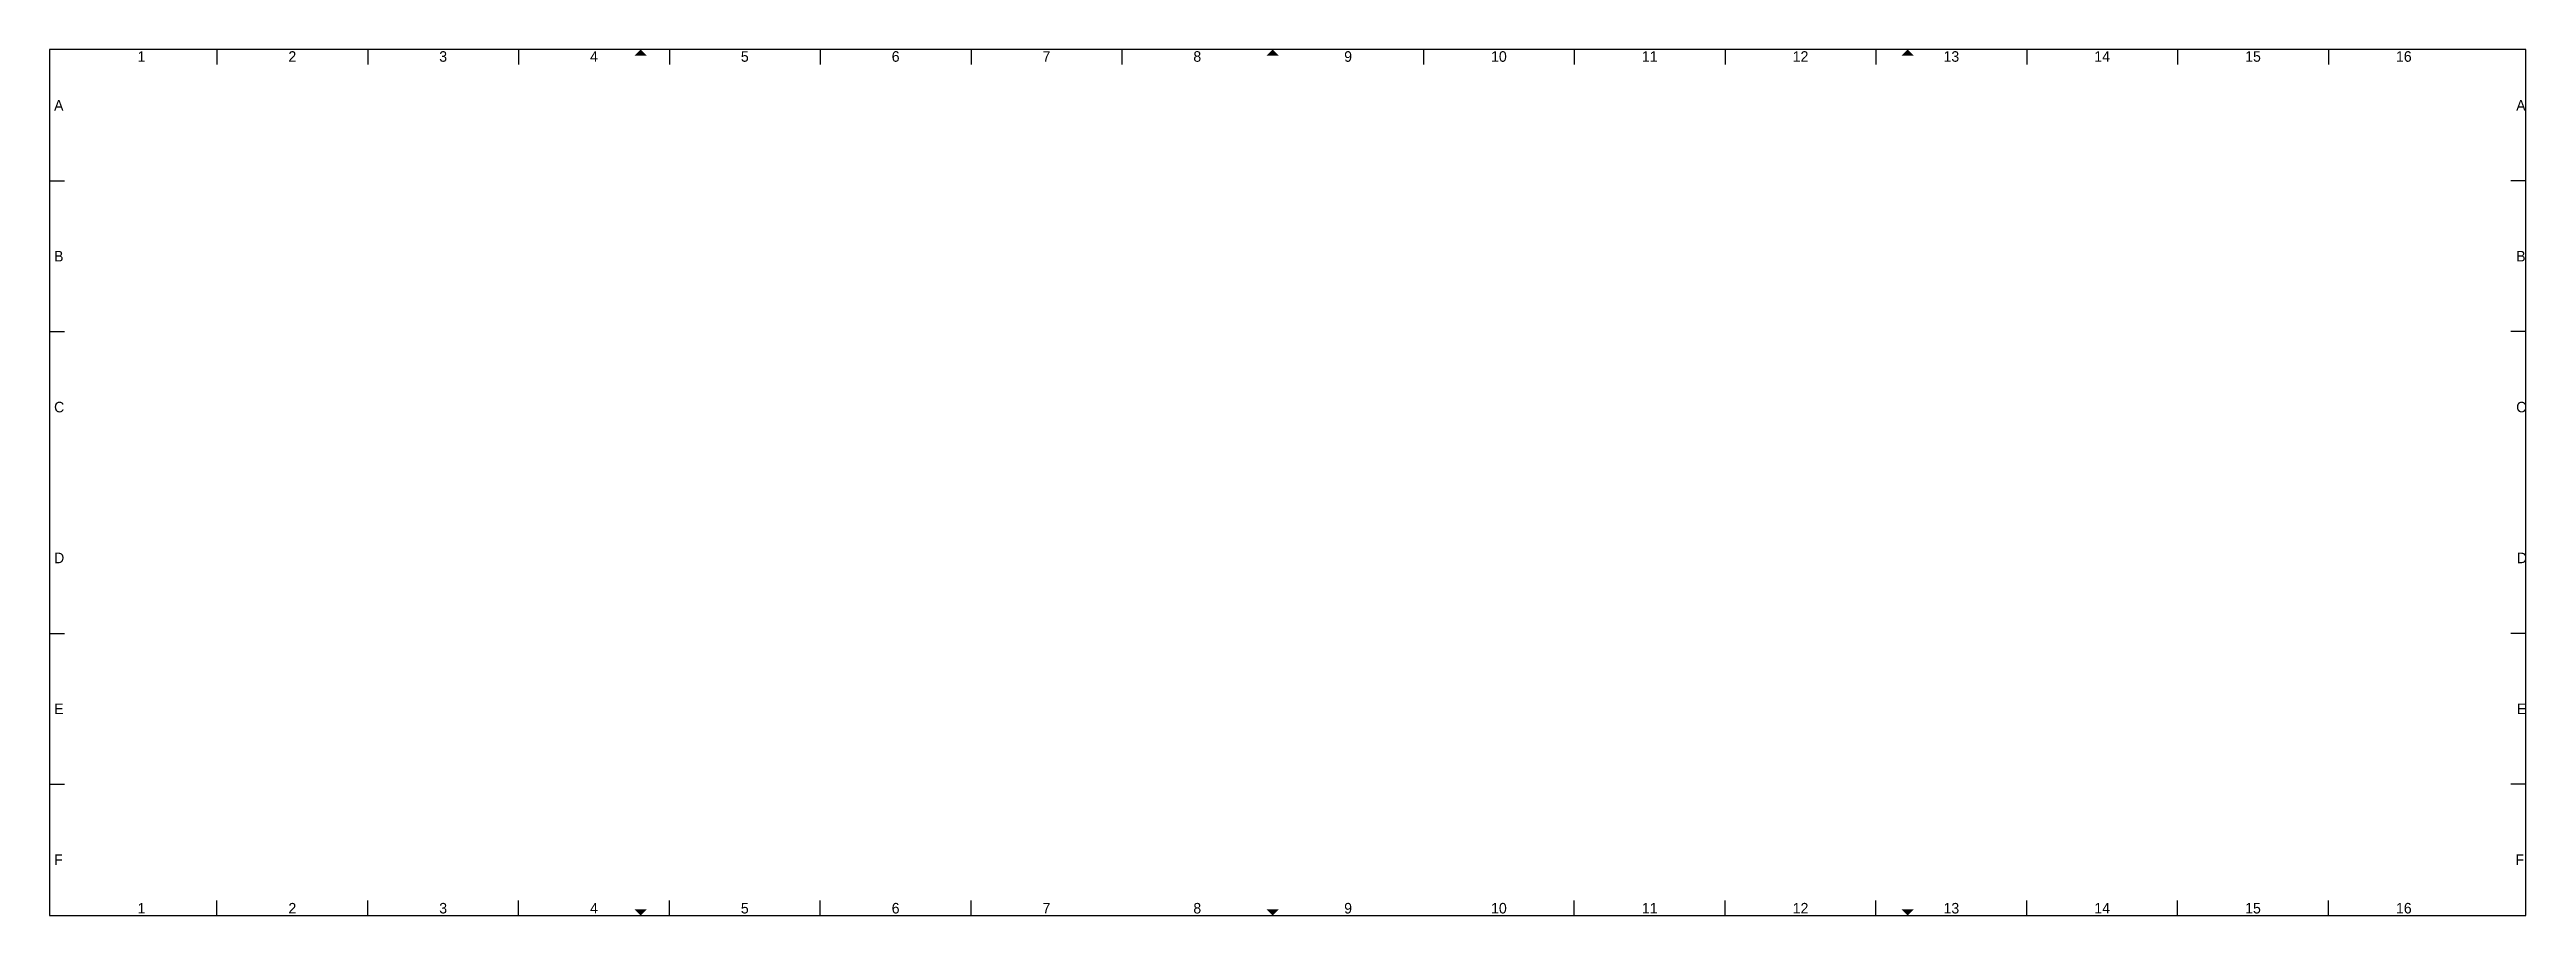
# Model space of a CAD drawing. Extents: x -5 to 816, y -5 to 282.
import ezdxf
from ezdxf.enums import TextEntityAlignment as Align

# ---------------------------------------------------------------- set-up
doc = ezdxf.new("R2010")
doc.units = 0
doc.layers.add('to-xx-rooster', color=7, linetype='CONTINUOUS', lineweight=25)
doc.layers.add('to-xx-vouwmerk', color=7, linetype='CONTINUOUS', lineweight=18)
doc.styles.add('RTW_ISO', font='iso-rtw.shx')

msp = doc.modelspace()

# ---------------------------------------------------------------- hatches: boundary and pattern name
at = {"layer": 'to-xx-vouwmerk'}
for points in [[(193, 280), (191, 282), (189, 280)], [(402.5, 280), (400.5, 282), (398.5, 280)], [(613, 280), (611, 282), (609, 280)], [(189, -3), (191, -5), (193, -3)], [(398.5, -3), (400.5, -5), (402.5, -3)], [(609, -3), (611, -5), (613, -3)]]:
    msp.add_hatch(color=256, dxfattribs=at).paths.add_polyline_path(points)

# ---------------------------------------------------------------- linework, layer by layer
at = {"layer": 'to-xx-rooster'}
for p, q in [((-5, 282), (-5, -5)), ((816, 282), (-5, 282)), ((50.5, 282), (50.5, 277)), ((100.5, 282), (100.5, 277)), ((150.5, 282), (150.5, 277)), ((200.5, 282), (200.5, 277)), ((250.5, 282), (250.5, 277)), ((300.5, 282), (300.5, 277)), ((350.5, 282), (350.5, 277)), ((450.5, 282), (450.5, 277)), ((500.5, 282), (500.5, 277)), ((550.5, 282), (550.5, 277)), ((600.5, 282), (600.5, 277)), ((650.5, 282), (650.5, 277)), ((700.5, 282), (700.5, 277)), ((750.5, 282), (750.5, 277)), ((816, -5), (816, 282)), ((-5, 238.5), (0, 238.5)), ((816, 238.5), (811, 238.5)), ((-5, 188.5), (0, 188.5)), ((816, 188.5), (811, 188.5)), ((-5, 88.5), (0, 88.5)), ((816, 88.5), (811, 88.5)), ((-5, 38.5), (0, 38.5)), ((816, 38.5), (811, 38.5)), ((50.5, -5), (50.5, 0)), ((100.5, -5), (100.5, 0)), ((150.5, -5), (150.5, 0)), ((200.5, -5), (200.5, 0)), ((250.5, -5), (250.5, 0)), ((300.5, -5), (300.5, 0)), ((500.5, -5), (500.5, 0)), ((550.5, -5), (550.5, 0)), ((600.5, -5), (600.5, 0)), ((650.5, -5), (650.5, 0)), ((700.5, -5), (700.5, 0)), ((750.5, -5), (750.5, 0)), ((-5, -5), (816, -5))]:
    msp.add_line(p, q, dxfattribs=at)

# ---------------------------------------------------------------- texts
at = {"layer": 'to-xx-rooster', "style": 'RTW_ISO'}
for s, p in [('1', (25.5, 276.9)), ('2', (75.5, 276.9)), ('3', (125.5, 276.9)), ('4', (175.5, 276.9)), ('5', (225.5, 276.9)), ('6', (275.5, 276.9)), ('7', (325.5, 276.9)), ('8', (375.5, 276.9)), ('9', (425.5, 276.9)), ('10', (475.5, 276.9)), ('11', (525.5, 276.9)), ('12', (575.5, 276.9)), ('13', (625.5, 276.9)), ('14', (675.5, 276.9)), ('15', (725.5, 276.9)), ('16', (775.5, 276.9)), ('1', (25.5, -5.4)), ('2', (75.5, -5.4)), ('3', (125.5, -5.4)), ('4', (175.5, -5.4)), ('5', (225.5, -5.4)), ('6', (275.5, -5.4)), ('7', (325.5, -5.4)), ('8', (375.5, -5.4)), ('9', (425.5, -5.4)), ('10', (475.5, -5.4)), ('11', (525.5, -5.4)), ('12', (575.5, -5.4)), ('13', (625.5, -5.4)), ('14', (675.5, -5.4)), ('15', (725.5, -5.4)), ('16', (775.5, -5.4))]:
    msp.add_text(s, height=3.5, dxfattribs=at).set_placement(p, align=Align.BOTTOM_CENTER)
for s, p in [('A', (-3.5, 263.5)), ('A', (812.75, 263.5)), ('B', (-3.5, 213.5)), ('B', (812.75, 213.5)), ('C', (-3.5, 163.5)), ('C', (812.75, 163.5)), ('D', (-3.5, 113.5)), ('D', (813, 113.5)), ('E', (-3.5, 63.5)), ('E', (813, 63.5)), ('F', (-3.5, 13.5)), ('F', (812.5, 13.5))]:
    msp.add_text(s, height=3.5, dxfattribs=at).set_placement(p, align=Align.MIDDLE_LEFT)

doc.saveas('drawing.dxf')
